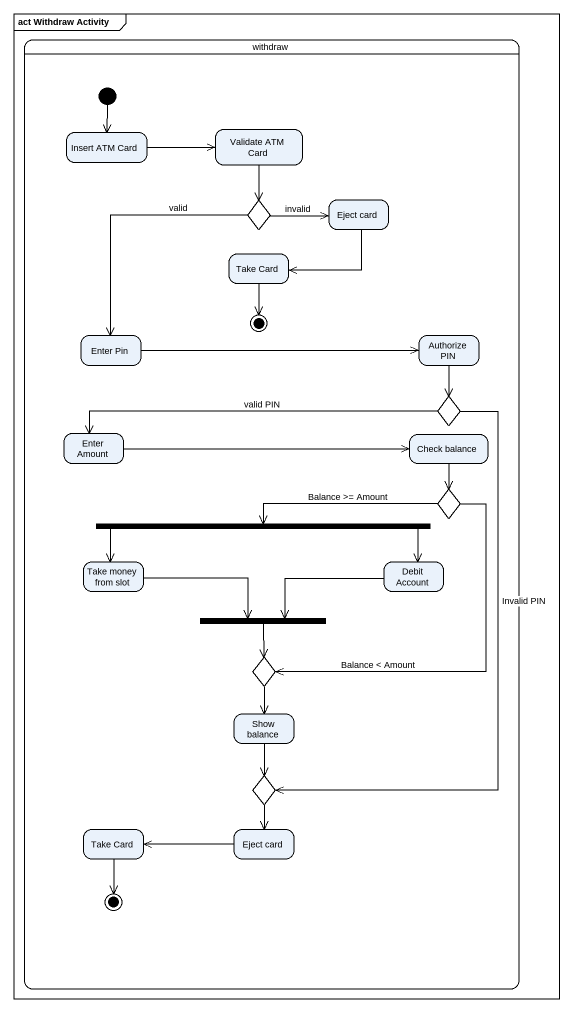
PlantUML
@startuml
mainframe act Withdraw Activity
hide empty description
state withdraw {
  state "Insert ATM Card" as Insert_ATM_Card
  state "Validate ATM Card" as Validate_ATM_Card
  state choice1 <<choice>>
  state "Eject card" as Eject_card
  state "Take Card" as Take_Card
  state "Enter Pin" as Enter_Pin
  state final1 <<end>>
  state "Authorize PIN" as Authorize_PIN
  state choice2 <<choice>>
  state "Enter Amount" as Enter_Amount
  state "Check balance" as Check_balance
  state choice3 <<choice>>
  state fork1 <<fork>>
  state "Take money from slot" as Take_money_from_slot
  state "Debit Account" as Debit_Account
  state fork2 <<join>>
  state choice4 <<choice>>
  state "Show balance" as Show_balance
  state choice5 <<choice>>
  state "Take Card" as Take_Card_2
  state "Eject card" as Eject_card_2
  state final2 <<end>>
  [*] --> Insert_ATM_Card
}
Insert_ATM_Card -right-> Validate_ATM_Card
Validate_ATM_Card --> choice1
choice1 -right-> Eject_card : invalid
choice1 --> Enter_Pin : valid
Eject_card -left-> Take_Card
Take_Card --> final1
Enter_Pin -right-> Authorize_PIN
Authorize_PIN --> choice2
choice2 -left-> Enter_Amount : valid PIN
choice2 --> choice5 : Invalid PIN
Enter_Amount -right-> Check_balance
Check_balance --> choice3
choice3 -left-> fork1 : Balance >= Amount
choice3 --> choice4 : Balance < Amount
fork1 -left-> Take_money_from_slot
fork1 -right-> Debit_Account
Take_money_from_slot -right-> fork2
Debit_Account -left-> fork2
fork2 --> choice4
choice4 --> Show_balance
Show_balance --> choice5
choice5 --> Eject_card_2
Take_Card_2 --> final2
Eject_card_2 -left-> Take_Card_2
@enduml
